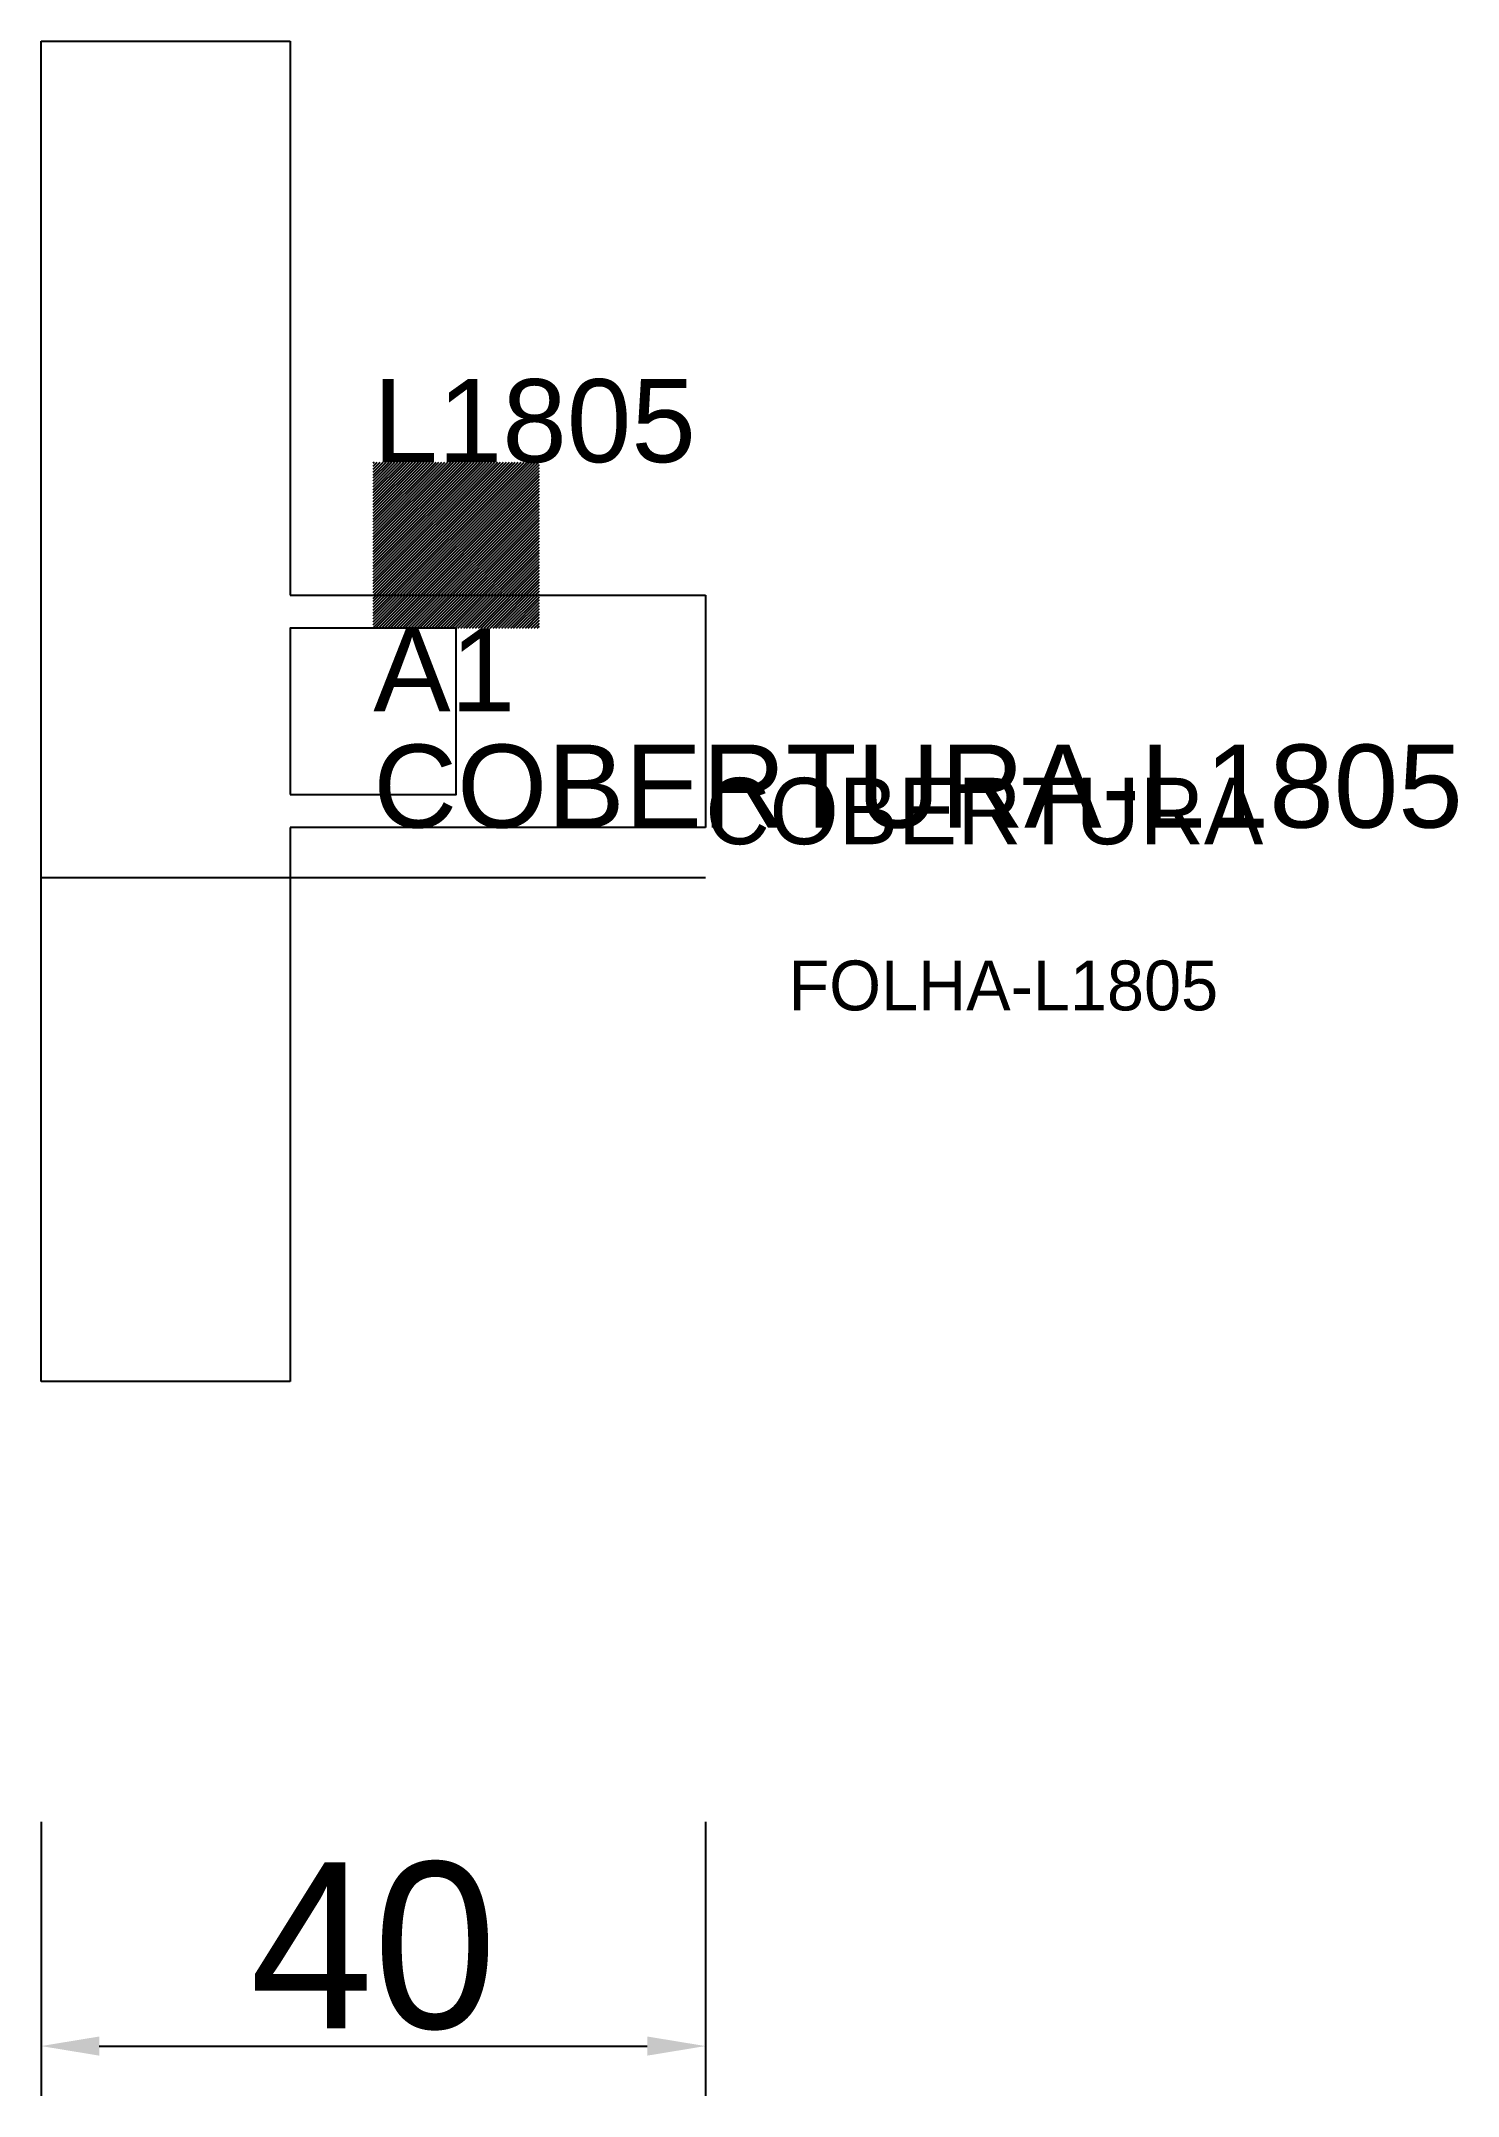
# Model space of a CAD drawing. Header units: metres. Extents: x 222 to 308, y 78 to 202.
import ezdxf

# ---------------------------------------------------------------- set-up
doc = ezdxf.new("R2010")
doc.units = ezdxf.units.M
for name, color, linetype in [('3', 3, 'CONTINUOUS'), ('AUX00', 7, 'CONTINUOUS'), ('COTA', 241, 'CONTINUOUS'), ('FOLHA', 255, 'CONTINUOUS'), ('Hachura', 251, 'CONTINUOUS'), ('NOMENCLATURA', 7, 'CONTINUOUS'), ('Nível', 160, 'CONTINUOUS'), ('Painéis', 200, 'CONTINUOUS'), ('Pilares', 5, 'CONTINUOUS'), ('REAPROVEITAMENTO', 251, 'CONTINUOUS'), ('SARR_2.2x7', 40, 'CONTINUOUS')]:
    doc.layers.add(name, color=color, linetype=linetype)
doc.styles.add('ARIAL', font='Arial.ttf')
doc.styles.add('STR_STANDARD', font='arial.ttf')
doc.dimstyles.new('EZ DXF', dxfattribs={"dimtxt": 10, "dimasz": 3.5, "dimexe": 3, "dimexo": 1.5, "dimgap": 1, "dimtad": 1, "dimdec": 1, "dimdsep": 46, "dimcen": 2.5, "dimazin": 3, "dimtfac": 1, "dimtmove": 0, "dimatfit": 3})

msp = doc.modelspace()

# ---------------------------------------------------------------- hatches: boundary and pattern name
at = {"layer": 'Hachura'}
h = msp.add_hatch(dxfattribs=at)
h.set_pattern_fill('ANSI31', scale=50)
h.paths.add_polyline_path([(262.2, 168.15), (262.2, 154.15), (237.2, 154.15), (237.2, 120.8), (222.2, 120.8), (222.2, 168.15), (222.2, 201.5), (237.2, 201.5), (237.2, 168.15)])
h = msp.add_hatch(dxfattribs=at)
h.set_pattern_fill('ANSI31', scale=50)
h.paths.add_polyline_path([(262.2, 168.15), (262.2, 154.15), (237.2, 154.15), (237.2, 120.8), (222.2, 120.8), (222.2, 168.15), (222.2, 201.5), (237.2, 201.5), (237.2, 168.15)])
at = {"layer": 'Reaproveitamento'}
h = msp.add_hatch(dxfattribs=at)
h.set_pattern_fill('SOLID')
h.paths.add_polyline_path([(242.2, 166.15), (252.2, 166.15), (252.2, 176.15), (242.2, 176.15)])
h = msp.add_hatch(dxfattribs=at)
h.set_pattern_fill('SOLID')
h.paths.add_polyline_path([(242.2, 166.15), (252.2, 166.15), (252.2, 176.15), (242.2, 176.15)])

# ---------------------------------------------------------------- linework, layer by layer
at = {"layer": 'Painéis', "color": 200}
for p, q in [((222.2, 168.15), (222.2, 201.5)), ((222.2, 201.5), (237.2, 201.5)), ((222.2, 168.15), (222.2, 201.5)), ((222.2, 201.5), (237.2, 201.5)), ((237.2, 201.5), (237.2, 168.15)), ((237.2, 201.5), (237.2, 168.15)), ((222.2, 120.8), (222.2, 168.15)), ((222.2, 120.8), (222.2, 168.15)), ((237.2, 168.15), (262.2, 168.15)), ((237.2, 168.15), (262.2, 168.15)), ((262.2, 168.15), (262.2, 154.15)), ((262.2, 168.15), (262.2, 154.15)), ((262.2, 154.15), (237.2, 154.15)), ((237.2, 154.15), (237.2, 120.8)), ((262.2, 154.15), (237.2, 154.15)), ((237.2, 154.15), (237.2, 120.8)), ((237.2, 120.8), (222.2, 120.8)), ((237.2, 120.8), (222.2, 120.8))]:
    msp.add_line(p, q, dxfattribs=at)
at = {"layer": 'Pilares'}
msp.add_lwpolyline([(237.2, 156.15), (247.2, 156.15), (247.2, 166.15), (237.2, 166.15)], close=True, dxfattribs=at)
msp.add_lwpolyline([(237.2, 156.15), (247.2, 156.15), (247.2, 166.15), (237.2, 166.15)], close=True, dxfattribs=at)
at = {"layer": 'SARR_2.2x7'}
msp.add_line((222.2, 151.15), (262.2, 151.15), dxfattribs=at)
msp.add_line((222.2, 151.15), (262.2, 151.15), dxfattribs=at)

# ---------------------------------------------------------------- texts
at = {"layer": '3', "style": 'STR_STANDARD'}
msp.add_text('A1', height=5, dxfattribs=at).set_placement((242.2, 161.15))
msp.add_text('A1', height=5, dxfattribs=at).set_placement((242.2, 161.15))
at = {"layer": 'AUX00', "style": 'STR_STANDARD'}
msp.add_text('COBERTURA-L1805', height=5, dxfattribs=at).set_placement((242.2, 154.15))
msp.add_text('COBERTURA-L1805', height=5, dxfattribs=at).set_placement((242.2, 154.15))
at = {"layer": 'FOLHA'}
msp.add_text('FOLHA-L1805', height=3, dxfattribs=at).set_placement((267.2, 143.15))
msp.add_text('FOLHA-L1805', height=3, dxfattribs=at).set_placement((267.2, 143.15))
at = {"layer": 'NOMENCLATURA', "insert": (242.2, 181.15), "char_height": 5, "attachment_point": 1, "style": 'ARIAL'}
msp.add_mtext('L1805', dxfattribs=at)
msp.add_mtext('L1805', dxfattribs=at)
at = {"layer": 'Nível'}
msp.add_text('COBERTURA', height=4, dxfattribs=at).set_placement((262.2, 153.15))
msp.add_text('COBERTURA', height=4, dxfattribs=at).set_placement((262.2, 153.15))

# ---------------------------------------------------------------- dimensions: what is measured, and where the dimension line sits
at = {"layer": 'COTA'}
msp.add_linear_dim(base=(222.2, 80.8), p1=(222.2, 95.8), p2=(262.2, 95.8), dimstyle='EZ DXF', dxfattribs=at).render()
msp.add_linear_dim(base=(222.2, 80.8), p1=(222.2, 95.8), p2=(262.2, 95.8), dimstyle='EZ DXF', dxfattribs=at).render()

doc.saveas('drawing.dxf')
